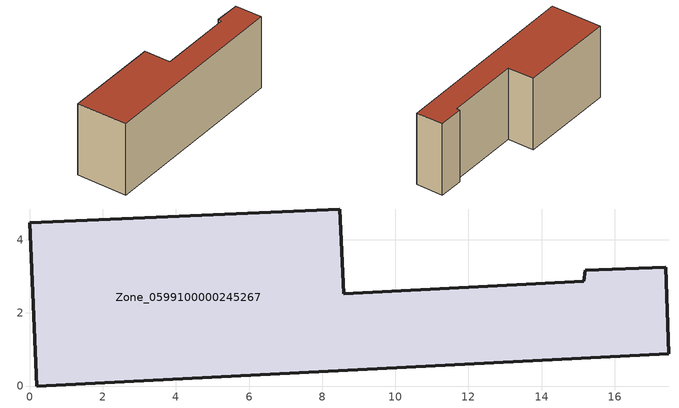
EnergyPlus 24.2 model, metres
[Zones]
Zone_0599100000245267
 floor ground (C_G): 0.2,0 0,4.46 8.48,4.84 8.59,2.53 15.15,2.87 15.19,3.17 17.39,3.24 17.48,0.89 z0
 wall outside (C_F): 15.15,2.87 8.59,2.53 8.48,4.84 0,4.46 0.2,0 17.48,0.89 17.39,3.24 15.19,3.17 15.15,2.87 z0:6.5
 roof outside (C_R): 17.39,3.24 15.19,3.17 15.15,2.87 8.59,2.53 8.48,4.84 0,4.46 0.2,0 17.48,0.89 z6.5
[BUILDING]
Pand.0599100000245267: North Axis=0; Terrain=City; Loads Convergence Tolerance Value=0.04; Temperature Convergence Tolerance Value=0.4; Solar Distribution=FullExterior; Maximum Number of Warmup Days=25; Minimum Number of Warmup Days=1
[Site:Location]
Rotterdam.The.Hague.AP_ZH_NLD Design_Conditions: Latitude=51.96; Longitude=4.45; Time Zone=1; Elevation=-4.5
[SITE:GROUNDTEMPERATURE:BUILDINGSURFACE]
18, 18, 18, 18, 18, 18, 18, 18, 18, 18, 18, 18
[MATERIAL] Thermal Absorptance=0.9; Solar Absorptance=0.7; Visible Absorptance=0.7
Name | Roughness | Thickness | Conductivity | Density | Specific Heat
G.TI.1946 | MediumSmooth | 0.15 | 1 | 540 | 1210
F.TI.1946 | Rough | 0.3 | 0.857143 | 1920 | 840
R.TI.1946 | MediumRough | 0.2 | 0.1 | 1500 | 1000
[CONSTRUCTION]
C_G: G.TI.1946
C_F: F.TI.1946
C_R: R.TI.1946
[ZONE]
Zone_0599100000245267: Type=1; Multiplier=1; Ceiling Height=Autocalculate; Volume=Autocalculate; Floor Area=autocalculate; Part of Total Floor Area=Yes
[ZONEINFILTRATION:DESIGNFLOWRATE]
Infil_Zone_0599100000245267: Zone or ZoneList or Space or SpaceList=Zone_0599100000245267; Schedule=AlwaysOn; Design Flow Rate Calculation Method=Flow/Area; Flow Rate per Floor Area=0.003; Constant Term Coefficient=1; Temperature Term Coefficient=0; Velocity Term Coefficient=0; Velocity Squared Term Coefficient=0
[HVACTEMPLATE:ZONE:IDEALLOADSAIRSYSTEM]
Zone_0599100000245267: Maximum Heating Supply Air Temperature=50; Minimum Cooling Supply Air Temperature=13; Maximum Heating Supply Air Humidity Ratio=0.0156; Minimum Cooling Supply Air Humidity Ratio=0.0077; Heating Limit=NoLimit; Cooling Limit=NoLimit; Dehumidification Control Type=ConstantSensibleHeatRatio; Cooling Sensible Heat Ratio=0.7; Dehumidification Setpoint=60; Humidification Control Type=None; Humidification Setpoint=30; Outdoor Air Method=None; Outdoor Air Flow Rate per Person=0.00944; Outdoor Air Flow Rate per Zone Floor Area=0; Outdoor Air Flow Rate per Zone=0; Demand Controlled Ventilation Type=None; Outdoor Air Economizer Type=NoEconomizer; Heat Recovery Type=None; Sensible Heat Recovery Effectiveness=0.7; Latent Heat Recovery Effectiveness=0.65
[ZONECONTROL:THERMOSTAT]
ThermostatControl_Zone_0599100000245267: Zone or ZoneList=Zone_0599100000245267; Control Type Schedule=DualSetpointControlType; Control 1=Thermostat_Zone_0599100000245267; Temperature Difference Between Cutout And Setpoint=0
[THERMOSTATSETPOINT:DUALSETPOINT]
Thermostat_Zone_0599100000245267: Heating Setpoint Temperature Schedule=HeatingSetpoint_Zone_0599100000245267; Cooling Setpoint Temperature Schedule=CoolingSetpoint_Zone_0599100000245267
[SCHEDULE:COMPACT]
HeatingSetpoint_Zone_0599100000245267: Through: 12/31, For: AllDays, Until: 24:00, 21
CoolingSetpoint_Zone_0599100000245267: Through: 12/31, For: AllDays, Until: 24:00, 24
DualSetpointControlType: Through: 12/31, For: AllDays, Until: 24:00, 4
AlwaysOn: Through: 12/31, For: AllDays, Until: 24:00, 1
